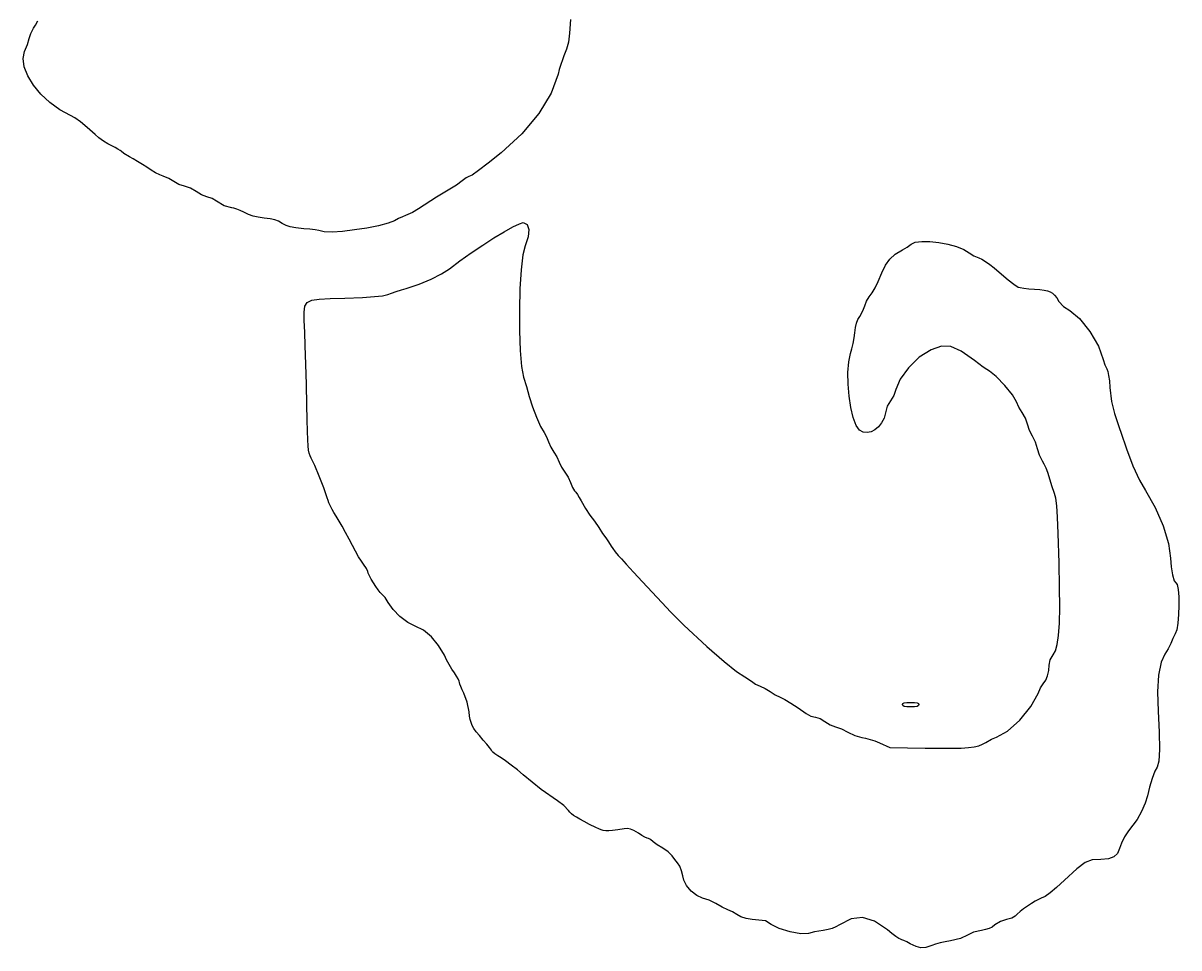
# Model space of a CAD drawing. Extents: x 2.6 to 36, y 0.8 to 49.1.
# Drawn here: x 21.24 to 29.91, y 0.81 to 7.75 of the extents above; entities that cross this region are included whole.
import ezdxf

# ---------------------------------------------------------------- set-up
doc = ezdxf.new("R2010")
doc.units = 0
doc.layers.get('0').update_dxf_attribs({"linetype": 'CONTINUOUS'})

msp = doc.modelspace()

# ---------------------------------------------------------------- linework, layer by layer
at = {"color": 0}
for p, q in [((21.3146, 7.71278), (21.3286, 7.73514)), ((21.3286, 7.73514), (21.3482, 7.76844)), ((25.3433, 7.77778), (25.3362, 7.67626)), ((21.2689, 7.59028), (21.2819, 7.63514)), ((21.2819, 7.63514), (21.2946, 7.67464)), ((21.2946, 7.67464), (21.3146, 7.71278)), ((25.3362, 7.67626), (25.3276, 7.60758)), ((21.2483, 7.53906), (21.2689, 7.59028)), ((25.3142, 7.55593), (25.2933, 7.50526)), ((25.3276, 7.60758), (25.3142, 7.55593)), ((21.2368, 7.48546), (21.2483, 7.53906)), ((21.2454, 7.42344), (21.2368, 7.48546)), ((25.2819, 7.47726), (25.27, 7.44222)), ((25.2933, 7.50526), (25.2819, 7.47726)), ((21.2721, 7.35633), (21.2454, 7.42344)), ((25.259, 7.40462), (25.2506, 7.36892)), ((25.27, 7.44222), (25.259, 7.40462)), ((21.3142, 7.28737), (21.2721, 7.35633)), ((21.3697, 7.21978), (21.3142, 7.28737)), ((25.2506, 7.36892), (25.1989, 7.22721)), ((21.4363, 7.1569), (21.3697, 7.21978)), ((25.1989, 7.22721), (25.105, 7.07417)), ((21.5113, 7.10189), (21.4363, 7.1569)), ((21.5926, 7.058), (21.5113, 7.10189)), ((21.6249, 7.03993), (21.5926, 7.058)), ((21.6661, 7.01014), (21.6249, 7.03993)), ((25.105, 7.07417), (24.9772, 6.921)), ((21.7167, 6.96853), (21.6661, 7.01014)), ((21.7767, 6.91493), (21.7167, 6.96853)), ((21.8057, 6.89051), (21.7767, 6.91493)), ((21.8389, 6.86638), (21.8057, 6.89051)), ((21.8722, 6.84532), (21.8389, 6.86638)), ((24.9772, 6.921), (24.8235, 6.77892)), ((21.9014, 6.83008), (21.8722, 6.84532)), ((21.9262, 6.81842), (21.9014, 6.83008)), ((21.9478, 6.80692), (21.9262, 6.81842)), ((21.9636, 6.79699), (21.9478, 6.80692)), ((21.9715, 6.78993), (21.9636, 6.79699)), ((21.9933, 6.77279), (21.9715, 6.78993)), ((22.0347, 6.74929), (21.9933, 6.77279)), ((24.8235, 6.77892), (24.7253, 6.70057)), ((22.0621, 6.73438), (22.0347, 6.74929)), ((22.0957, 6.71446), (22.0621, 6.73438)), ((22.1312, 6.69217), (22.0957, 6.71446)), ((22.1646, 6.67003), (22.1312, 6.69217)), ((24.7253, 6.70057), (24.6525, 6.64501)), ((22.1972, 6.64899), (22.1646, 6.67003)), ((22.2311, 6.62956), (22.1972, 6.64899)), ((22.2624, 6.61388), (22.2311, 6.62956)), ((22.2869, 6.60411), (22.2624, 6.61388)), ((22.3303, 6.58583), (22.2869, 6.60411)), ((24.5607, 6.59082), (24.531, 6.56814)), ((24.581, 6.60047), (24.5607, 6.59082)), ((24.6046, 6.61176), (24.581, 6.60047)), ((24.6525, 6.64501), (24.6046, 6.61176)), ((22.3671, 6.56244), (22.3303, 6.58583)), ((22.4037, 6.54107), (22.3671, 6.56244)), ((22.4468, 6.52746), (22.4037, 6.54107)), ((22.4919, 6.51275), (22.4468, 6.52746)), ((22.5338, 6.48844), (22.4919, 6.51275)), ((24.4389, 6.50689), (24.3369, 6.44678)), ((24.4889, 6.53706), (24.4389, 6.50689)), ((24.531, 6.56814), (24.4889, 6.53706)), ((22.5739, 6.46425), (22.5338, 6.48844)), ((22.6151, 6.44954), (22.5739, 6.46425)), ((22.6539, 6.43636), (22.6151, 6.44954)), ((22.6882, 6.41558), (22.6539, 6.43636)), ((24.3369, 6.44678), (24.2033, 6.35792)), ((22.746, 6.37989), (22.6882, 6.41558)), ((22.8035, 6.36664), (22.746, 6.37989)), ((22.8179, 6.36399), (22.8035, 6.36664)), ((22.8396, 6.35661), (22.8179, 6.36399)), ((22.8654, 6.34576), (22.8396, 6.35661)), ((22.8926, 6.33247), (22.8654, 6.34576)), ((22.9275, 6.31608), (22.8926, 6.33247)), ((24.1578, 6.33018), (24.1225, 6.31472)), ((24.2033, 6.35792), (24.1578, 6.33018)), ((22.9625, 6.30399), (22.9275, 6.31608)), ((23.0008, 6.29542), (22.9625, 6.30399)), ((23.0456, 6.28944), (23.0008, 6.29542)), ((23.0903, 6.28369), (23.0456, 6.28944)), ((23.125, 6.27593), (23.0903, 6.28369)), ((23.1537, 6.26492), (23.125, 6.27593)), ((23.1807, 6.2494), (23.1537, 6.26492)), ((23.209, 6.23296), (23.1807, 6.2494)), ((23.975, 6.25006), (23.9028, 6.23133)), ((24.0239, 6.26915), (23.975, 6.25006)), ((24.0535, 6.28483), (24.0239, 6.26915)), ((24.0819, 6.29861), (24.0535, 6.28483)), ((24.106, 6.30914), (24.0819, 6.29861)), ((24.1225, 6.31472), (24.106, 6.30914)), ((24.9104, 6.22299), (24.9596, 6.24696)), ((24.9596, 6.24696), (24.9883, 6.25553)), ((24.9883, 6.25553), (25.0185, 6.24169)), ((23.2399, 6.22222), (23.209, 6.23296)), ((23.2817, 6.21506), (23.2399, 6.22222)), ((23.3433, 6.20925), (23.2817, 6.21506)), ((23.3888, 6.20524), (23.3433, 6.20925)), ((23.4269, 6.20096), (23.3888, 6.20524)), ((23.4539, 6.19689), (23.4269, 6.20096)), ((23.4656, 6.19353), (23.4539, 6.19689)), ((23.4953, 6.18511), (23.4656, 6.19358)), ((23.4656, 6.19358), (23.4656, 6.19353)), ((23.554, 6.18414), (23.4953, 6.18511)), ((23.6326, 6.1894), (23.554, 6.18414)), ((23.7229, 6.19982), (23.6326, 6.1894)), ((23.8158, 6.21419), (23.7229, 6.19982)), ((23.9028, 6.23133), (23.8158, 6.21419)), ((24.7687, 6.13992), (24.8454, 6.18642)), ((24.8454, 6.18642), (24.9104, 6.22299)), ((25.0185, 6.24169), (25.0315, 6.20415)), ((25.0315, 6.20415), (25.0265, 6.14893)), ((24.5985, 6.0281), (24.685, 6.08621)), ((24.685, 6.08621), (24.7687, 6.13992)), ((25.0033, 6.08192), (24.9857, 6.01292)), ((25.0265, 6.14893), (25.0033, 6.08192)), ((27.8333, 6.04958), (27.8683, 6.07047)), ((27.8683, 6.07047), (27.8981, 6.09299)), ((27.8981, 6.09299), (27.929, 6.10736)), ((27.929, 6.10736), (27.9774, 6.11376)), ((27.9774, 6.11376), (28.0379, 6.11301)), ((28.0379, 6.11301), (28.1051, 6.10585)), ((28.1051, 6.10585), (28.1738, 6.0931)), ((28.1738, 6.0931), (28.2383, 6.07557)), ((28.2383, 6.07557), (28.2933, 6.05399)), ((24.5133, 5.96826), (24.5985, 6.0281)), ((24.9857, 6.01292), (24.9724, 5.90056)), ((27.7376, 5.98156), (27.779, 6.01764)), ((27.779, 6.01764), (27.8333, 6.04958)), ((28.2933, 6.05399), (28.3338, 6.02914)), ((28.3338, 6.02914), (28.3689, 6.00603)), ((28.3689, 6.00603), (28.4063, 5.99013)), ((28.4063, 5.99013), (28.4274, 5.98085)), ((24.3744, 5.87061), (24.4343, 5.9094)), ((24.4343, 5.9094), (24.5133, 5.96826)), ((24.9724, 5.90056), (24.9635, 5.75885)), ((27.6778, 5.87901), (27.7054, 5.9369)), ((27.7054, 5.9369), (27.7376, 5.98156)), ((28.4274, 5.98085), (28.4557, 5.96354)), ((28.4557, 5.96354), (28.4878, 5.94065)), ((28.4878, 5.94065), (28.5199, 5.91465)), ((28.5199, 5.91465), (28.5749, 5.86789)), ((24.2075, 5.79406), (24.2971, 5.83132)), ((24.2971, 5.83132), (24.3744, 5.87061)), ((27.6274, 5.76579), (27.6504, 5.81396)), ((27.6504, 5.81396), (27.6778, 5.87901)), ((28.5749, 5.86789), (28.626, 5.82633)), ((28.626, 5.82633), (28.6689, 5.79318)), ((23.9722, 5.71669), (24.0003, 5.72624)), ((24.0003, 5.72624), (24.036, 5.73785)), ((24.036, 5.73785), (24.0743, 5.75006)), ((24.0743, 5.75006), (24.1111, 5.76133)), ((24.1111, 5.76133), (24.2075, 5.79406)), ((24.9635, 5.75885), (24.9592, 5.60156)), ((27.5824, 5.69749), (27.6057, 5.72889)), ((27.6057, 5.72889), (27.6274, 5.76579)), ((28.6689, 5.79318), (28.7, 5.77154)), ((28.7, 5.77154), (28.7149, 5.76704)), ((28.7149, 5.76704), (28.7433, 5.76247)), ((28.7433, 5.76247), (28.781, 5.7584)), ((28.781, 5.7584), (28.8242, 5.75532)), ((28.8242, 5.75532), (28.8639, 5.75276)), ((28.8639, 5.75276), (28.8957, 5.74924)), ((28.8957, 5.74924), (28.9211, 5.74397)), ((28.9211, 5.74397), (28.9415, 5.73622)), ((28.9415, 5.73622), (28.9589, 5.72515)), ((28.9589, 5.72515), (28.9744, 5.71001)), ((23.3503, 5.62847), (23.3683, 5.65685)), ((23.3683, 5.65685), (23.4029, 5.67318)), ((23.4029, 5.67318), (23.4585, 5.68137)), ((23.4585, 5.68137), (23.5393, 5.68517)), ((23.5393, 5.68517), (23.6503, 5.68836)), ((23.6503, 5.68836), (23.7822, 5.69358)), ((23.7822, 5.69358), (23.8731, 5.69943)), ((23.8731, 5.69943), (23.9328, 5.70682)), ((23.9328, 5.70682), (23.9722, 5.71669)), ((27.5499, 5.63081), (27.5625, 5.66542)), ((27.5625, 5.66542), (27.5824, 5.69749)), ((28.9744, 5.71001), (28.99, 5.68989)), ((28.99, 5.68989), (29.0071, 5.66406)), ((29.0071, 5.66406), (29.041, 5.62642)), ((23.344, 5.58436), (23.3503, 5.62847)), ((23.3454, 5.52056), (23.344, 5.58436)), ((24.9592, 5.60156), (24.9596, 5.44265)), ((27.4992, 5.52718), (27.5132, 5.55154)), ((27.5132, 5.55154), (27.536, 5.59256)), ((27.536, 5.59256), (27.5499, 5.63081)), ((29.041, 5.62642), (29.0876, 5.59506)), ((29.0876, 5.59506), (29.1622, 5.53483)), ((23.3497, 5.43332), (23.3454, 5.52056)), ((27.4764, 5.42746), (27.4815, 5.46793)), ((27.4815, 5.46793), (27.4889, 5.50022)), ((27.4889, 5.50022), (27.4992, 5.52718)), ((29.1622, 5.53483), (29.2396, 5.43821)), ((23.3535, 5.33024), (23.3497, 5.43332)), ((24.9596, 5.44265), (24.965, 5.29596)), ((27.4636, 5.34858), (27.4714, 5.39019)), ((27.4714, 5.39019), (27.4764, 5.42746)), ((29.2396, 5.43821), (29.3039, 5.32824)), ((23.3575, 5.19319), (23.3535, 5.33024)), ((24.965, 5.29596), (24.9754, 5.17529)), ((27.4437, 5.27274), (27.454, 5.30772)), ((27.454, 5.30772), (27.4636, 5.34858)), ((28.0492, 5.30143), (27.9596, 5.24431)), ((28.1251, 5.32781), (28.0492, 5.30143)), ((28.195, 5.32525), (28.1251, 5.32781)), ((28.2728, 5.29031), (28.195, 5.32525)), ((28.3725, 5.2194), (28.2728, 5.29031)), ((29.3039, 5.32824), (29.3397, 5.22775)), ((27.4238, 5.13081), (27.4299, 5.20936)), ((27.4299, 5.20936), (27.4437, 5.27274)), ((27.9596, 5.24431), (27.8775, 5.1665)), ((28.4053, 5.1945), (28.3725, 5.2194)), ((29.3397, 5.22775), (29.3504, 5.18869)), ((23.3617, 5.04015), (23.3575, 5.19319)), ((24.9754, 5.17529), (24.9913, 5.09457)), ((27.4247, 5.04346), (27.4238, 5.13081)), ((27.8775, 5.1665), (27.8149, 5.08128)), ((28.4375, 5.17139), (28.4053, 5.1945)), ((28.4653, 5.15267), (28.4375, 5.17139)), ((28.4849, 5.1409), (28.4653, 5.15267)), ((28.5372, 5.09999), (28.4849, 5.1409)), ((29.3504, 5.18869), (29.365, 5.15696)), ((29.365, 5.15696), (29.3728, 5.13829)), ((29.3728, 5.13829), (29.3794, 5.10813)), ((23.3651, 4.88889), (23.3617, 5.04015)), ((24.9913, 5.09457), (25.0126, 5.02468)), ((27.4321, 4.95367), (27.4247, 5.04346)), ((27.8149, 5.08128), (27.7835, 5.0019)), ((28.6019, 5.03288), (28.5372, 5.09999)), ((28.6592, 4.96203), (28.6019, 5.03288)), ((29.3794, 5.10813), (29.3851, 5.06765)), ((29.3851, 5.06765), (29.3894, 5.01807)), ((25.0126, 5.02468), (25.0335, 4.95008)), ((25.0335, 4.95008), (25.0571, 4.87326)), ((27.445, 4.86789), (27.4321, 4.95367)), ((27.769, 4.95736), (27.7443, 4.91829)), ((27.7835, 5.0019), (27.769, 4.95736)), ((28.689, 4.90983), (28.6592, 4.96203)), ((29.3894, 5.01807), (29.4021, 4.91297)), ((23.3674, 4.77604), (23.3651, 4.88889)), ((25.0571, 4.87326), (25.0868, 4.79422)), ((27.4629, 4.79253), (27.445, 4.86789)), ((27.719, 4.87799), (27.7051, 4.82835)), ((27.7443, 4.91829), (27.719, 4.87799)), ((28.7061, 4.86974), (28.689, 4.90983)), ((28.7319, 4.82958), (28.7061, 4.86974)), ((29.4021, 4.91297), (29.4249, 4.82221)), ((23.3696, 4.68967), (23.3674, 4.77604)), ((25.0868, 4.79422), (25.1178, 4.72586)), ((27.4849, 4.73389), (27.4629, 4.79253)), ((27.6947, 4.78831), (27.6771, 4.75293)), ((27.7051, 4.82835), (27.6947, 4.78831)), ((28.7567, 4.78738), (28.7319, 4.82958)), ((28.7713, 4.74197), (28.7567, 4.78738)), ((29.4249, 4.82221), (29.4371, 4.78549)), ((29.4371, 4.78549), (29.4497, 4.74707)), ((23.3719, 4.62565), (23.3696, 4.68967)), ((25.1178, 4.72586), (25.1443, 4.68099)), ((27.5103, 4.6984), (27.4849, 4.73389)), ((27.5376, 4.68354), (27.5103, 4.6984)), ((27.5672, 4.67964), (27.5376, 4.68354)), ((27.5975, 4.68565), (27.5672, 4.67964)), ((27.6269, 4.70057), (27.5975, 4.68565)), ((27.654, 4.72336), (27.6269, 4.70057)), ((27.6771, 4.75293), (27.654, 4.72336)), ((28.785, 4.69624), (28.7713, 4.74197)), ((28.8075, 4.65294), (28.785, 4.69624)), ((29.4497, 4.74707), (29.4611, 4.71149)), ((29.4611, 4.71149), (29.47, 4.68332)), ((29.47, 4.68332), (29.5131, 4.55658)), ((23.3747, 4.57954), (23.3719, 4.62565)), ((25.1443, 4.68099), (25.1635, 4.64854)), ((25.1635, 4.64854), (25.1781, 4.61019)), ((25.1781, 4.61019), (25.1944, 4.57031)), ((28.8306, 4.60824), (28.8075, 4.65294)), ((28.846, 4.55892), (28.8306, 4.60824)), ((23.3785, 4.5471), (23.3747, 4.57954)), ((23.3835, 4.52408), (23.3785, 4.5471)), ((23.3901, 4.50608), (23.3835, 4.52408)), ((25.1944, 4.57031), (25.2178, 4.53401)), ((25.2178, 4.53401), (25.2411, 4.49794)), ((28.8613, 4.50982), (28.846, 4.55892)), ((28.8843, 4.46533), (28.8613, 4.50982)), ((29.5131, 4.55658), (29.5625, 4.43104)), ((23.3986, 4.48888), (23.3901, 4.50608)), ((23.425, 4.4324), (23.3986, 4.48888)), ((23.4583, 4.35215), (23.425, 4.4324)), ((25.2411, 4.49794), (25.2575, 4.4585)), ((25.2575, 4.4585), (25.2746, 4.41922)), ((28.8969, 4.44336), (28.8843, 4.46533)), ((28.9104, 4.41396), (28.8969, 4.44336)), ((29.5625, 4.43104), (29.6122, 4.322)), ((23.4918, 4.26525), (23.4583, 4.35215)), ((25.2746, 4.41922), (25.3001, 4.38336)), ((25.3001, 4.38336), (25.3258, 4.34636)), ((25.3258, 4.34636), (25.3436, 4.3041)), ((28.9229, 4.38097), (28.9104, 4.41396)), ((28.9331, 4.34819), (28.9229, 4.38097)), ((28.9531, 4.27989), (28.9331, 4.34819)), ((23.5185, 4.18892), (23.4918, 4.26525)), ((25.3436, 4.3041), (25.3572, 4.26742)), ((25.3572, 4.26742), (25.3732, 4.24365)), ((28.9728, 4.22222), (28.9531, 4.27989)), ((29.6122, 4.322), (29.6557, 4.24447)), ((23.5247, 4.17003), (23.5185, 4.18892)), ((23.5306, 4.15369), (23.5247, 4.17003)), ((25.3732, 4.24365), (25.3825, 4.23313)), ((25.3825, 4.23313), (25.395, 4.21528)), ((25.395, 4.21528), (25.409, 4.19249)), ((25.409, 4.19249), (25.4229, 4.16732)), ((25.4229, 4.16732), (25.4554, 4.11068)), ((28.9826, 4.18642), (28.9728, 4.22222)), ((28.9901, 4.13108), (28.9826, 4.18642)), ((29.6557, 4.24447), (29.7289, 4.11783)), ((23.5369, 4.13829), (23.5306, 4.15369)), ((23.5447, 4.12201), (23.5369, 4.13829)), ((23.5547, 4.10331), (23.5447, 4.12201)), ((23.5679, 4.08035), (23.5547, 4.10331)), ((23.585, 4.05143), (23.5679, 4.08035)), ((25.4554, 4.11068), (25.4886, 4.06108)), ((28.996, 4.04633), (28.9901, 4.13108)), ((29.7289, 4.11783), (29.7889, 3.98019)), ((23.6071, 4.01492), (23.585, 4.05143)), ((23.629, 3.97711), (23.6071, 4.01492)), ((25.4886, 4.06108), (25.5218, 4.01503)), ((25.5218, 4.01503), (25.5547, 3.96669)), ((29.0013, 3.92219), (28.996, 4.04633)), ((23.6551, 3.93024), (23.629, 3.97711)), ((23.6819, 3.88032), (23.6551, 3.93024)), ((25.5547, 3.96669), (25.5839, 3.92324)), ((25.5839, 3.92324), (25.6086, 3.88889)), ((29.0082, 3.70171), (29.0013, 3.92219)), ((29.7889, 3.98019), (29.8296, 3.84819)), ((23.7064, 3.83333), (23.6819, 3.88032)), ((23.7294, 3.7895), (23.7064, 3.83333)), ((25.6086, 3.88889), (25.629, 3.85949)), ((25.629, 3.85949), (25.6478, 3.82781)), ((25.6478, 3.82781), (25.6593, 3.80989)), ((29.8296, 3.84819), (29.8447, 3.73817)), ((23.7532, 3.7481), (23.7294, 3.7895)), ((23.7746, 3.71382), (23.7532, 3.7481)), ((25.6593, 3.80989), (25.6776, 3.78575)), ((25.6776, 3.78575), (25.7001, 3.75857)), ((25.7001, 3.75857), (25.7244, 3.73144)), ((25.7244, 3.73144), (25.7608, 3.69228)), ((29.8447, 3.73817), (29.8486, 3.67324)), ((23.791, 3.69129), (23.7746, 3.71382)), ((23.8131, 3.66043), (23.791, 3.69129)), ((23.8222, 3.63743), (23.8131, 3.66043)), ((25.7608, 3.69228), (25.8167, 3.63222)), ((29.0122, 3.51833), (29.0082, 3.70171)), ((29.8486, 3.67324), (29.8582, 3.61236)), ((23.8256, 3.62424), (23.8222, 3.63743)), ((23.8346, 3.60417), (23.8256, 3.62424)), ((23.8479, 3.57949), (23.8346, 3.60417)), ((23.8642, 3.55257), (23.8479, 3.57949)), ((25.8167, 3.63222), (25.884, 3.55946)), ((25.884, 3.55946), (25.9556, 3.48215)), ((29.8582, 3.61236), (29.871, 3.56814)), ((29.871, 3.56814), (29.884, 3.55294)), ((23.8818, 3.52567), (23.8642, 3.55257)), ((23.8993, 3.50108), (23.8818, 3.52567)), ((23.9154, 3.48113), (23.8993, 3.50108)), ((23.9285, 3.4681), (23.9154, 3.48113)), ((23.9522, 3.44168), (23.9285, 3.4681)), ((25.9556, 3.48215), (26.0276, 3.405)), ((29.0129, 3.36888), (29.0122, 3.51833)), ((29.884, 3.55294), (29.8946, 3.54113)), ((29.8946, 3.54113), (29.9018, 3.50364)), ((29.9018, 3.50364), (29.9058, 3.44814)), ((23.9753, 3.40494), (23.9522, 3.44168)), ((24.0118, 3.35151), (23.9753, 3.40494)), ((26.0276, 3.405), (26.0967, 3.33247)), ((29.9067, 3.38238), (29.9044, 3.31392)), ((29.9058, 3.44814), (29.9067, 3.38238)), ((24.0633, 3.29926), (24.0118, 3.35151)), ((24.1215, 3.25558), (24.0633, 3.29926)), ((26.0967, 3.33247), (26.1547, 3.27279)), ((29.0103, 3.24983), (29.0129, 3.36888)), ((29.9044, 3.31392), (29.8992, 3.25054)), ((24.1779, 3.22771), (24.1215, 3.25558)), ((24.2394, 3.19656), (24.1779, 3.22771)), ((26.1547, 3.27279), (26.1942, 3.23406)), ((26.1942, 3.23406), (26.3667, 3.07547)), ((29.0042, 3.15799), (29.0103, 3.24983)), ((29.8992, 3.25054), (29.891, 3.19976)), ((24.2997, 3.14643), (24.2394, 3.19656)), ((24.3539, 3.08219), (24.2997, 3.14643)), ((28.9943, 3.08985), (29.0042, 3.15799)), ((29.861, 3.13585), (29.8454, 3.09799)), ((29.88, 3.16932), (29.861, 3.13585)), ((29.891, 3.19976), (29.88, 3.16932)), ((24.3972, 3.00857), (24.3539, 3.08219)), ((26.3667, 3.07547), (26.4965, 2.96121)), ((28.9631, 3.01139), (28.9807, 3.0421)), ((28.9807, 3.0421), (28.9943, 3.08985)), ((29.8268, 3.05757), (29.801, 3.01779)), ((29.8454, 3.09799), (29.8268, 3.05757)), ((24.414, 2.9751), (24.3972, 3.00857)), ((24.4337, 2.93907), (24.414, 2.9751)), ((26.4965, 2.96121), (26.5893, 2.88661)), ((28.9333, 2.93517), (28.9404, 2.97478)), ((28.9404, 2.97478), (28.9631, 3.01139)), ((29.7728, 2.956), (29.7544, 2.85856)), ((29.801, 3.01779), (29.7728, 2.956)), ((24.4538, 2.90483), (24.4337, 2.93907)), ((24.4718, 2.87679), (24.4538, 2.90483)), ((24.4871, 2.8534), (24.4718, 2.87679)), ((26.5893, 2.88661), (26.6508, 2.84674)), ((28.9213, 2.8546), (28.9301, 2.89356)), ((28.9301, 2.89356), (28.9333, 2.93517)), ((24.4996, 2.83192), (24.4871, 2.8534)), ((24.5079, 2.81461), (24.4996, 2.83192)), ((24.5111, 2.80399), (24.5079, 2.81461)), ((24.5136, 2.79292), (24.5111, 2.80399)), ((24.5204, 2.77425), (24.5136, 2.79292)), ((26.6508, 2.84674), (26.6868, 2.82563)), ((26.6868, 2.82563), (26.71, 2.80692)), ((26.71, 2.80692), (26.7318, 2.79118)), ((26.7318, 2.79118), (26.7647, 2.77696)), ((26.7647, 2.77696), (26.8042, 2.75988)), ((28.8688, 2.76421), (28.8896, 2.79514)), ((28.8896, 2.79514), (28.9075, 2.82096)), ((28.9075, 2.82096), (28.9213, 2.8546)), ((29.7544, 2.85856), (29.7468, 2.73406)), ((24.5306, 2.75065), (24.5204, 2.77425)), ((24.5429, 2.72467), (24.5306, 2.75065)), ((24.5685, 2.65788), (24.5429, 2.72467)), ((26.8042, 2.75988), (26.8417, 2.73693)), ((26.8417, 2.73693), (26.8786, 2.71311)), ((26.8786, 2.71311), (26.9167, 2.69368)), ((26.9167, 2.69368), (26.9507, 2.67671)), ((28.7968, 2.62375), (28.8501, 2.72282)), ((28.8501, 2.72282), (28.8688, 2.76421)), ((29.7468, 2.73406), (29.7513, 2.59082)), ((24.5822, 2.58469), (24.5685, 2.65788)), ((26.9507, 2.67671), (26.9958, 2.64974)), ((26.9958, 2.64974), (27.0496, 2.61431)), ((27.0496, 2.61431), (27.11, 2.57178)), ((27.8333, 2.63889), (27.8362, 2.64692)), ((27.8362, 2.63092), (27.8333, 2.63889)), ((27.8362, 2.64692), (27.8463, 2.65201)), ((27.8463, 2.62576), (27.8362, 2.63092)), ((27.8463, 2.65201), (27.8651, 2.65479)), ((27.8651, 2.62304), (27.8463, 2.62576)), ((27.8651, 2.65479), (27.8944, 2.65554)), ((27.8944, 2.62224), (27.8651, 2.62304)), ((27.8944, 2.65554), (27.9238, 2.65479)), ((27.9238, 2.62304), (27.8944, 2.62224)), ((27.9238, 2.65479), (27.9425, 2.65201)), ((27.9425, 2.62576), (27.9238, 2.62304)), ((27.9425, 2.65201), (27.9526, 2.64692)), ((27.9526, 2.63092), (27.9425, 2.62576)), ((27.9526, 2.64692), (27.9556, 2.63889)), ((27.9556, 2.63889), (27.9526, 2.63092)), ((28.714, 2.52229), (28.7968, 2.62375)), ((24.5858, 2.55328), (24.5822, 2.58469)), ((24.5904, 2.52675), (24.5858, 2.55328)), ((24.5969, 2.50342), (24.5904, 2.52675)), ((27.11, 2.57178), (27.1464, 2.55251)), ((27.1464, 2.55251), (27.1807, 2.54443)), ((27.1807, 2.54443), (27.2149, 2.53581)), ((27.2149, 2.53581), (27.2511, 2.51167)), ((28.6214, 2.43929), (28.714, 2.52229)), ((29.7513, 2.59082), (29.7597, 2.43087)), ((24.6061, 2.48156), (24.5969, 2.50342)), ((24.619, 2.45936), (24.6061, 2.48156)), ((24.6364, 2.43506), (24.619, 2.45936)), ((24.6592, 2.40685), (24.6364, 2.43506)), ((27.2511, 2.51167), (27.2897, 2.48639)), ((27.2897, 2.48639), (27.3303, 2.47151)), ((27.3303, 2.47151), (27.3749, 2.45692)), ((27.3749, 2.45692), (27.4231, 2.43207)), ((27.4231, 2.43207), (27.4751, 2.40728)), ((28.5389, 2.39535), (28.6214, 2.43929)), ((29.7597, 2.43087), (29.7611, 2.30294)), ((24.6882, 2.37304), (24.6592, 2.40685)), ((24.7143, 2.3425), (24.6882, 2.37304)), ((24.7357, 2.31625), (24.7143, 2.3425)), ((27.4751, 2.40728), (27.5287, 2.39307)), ((27.5287, 2.39307), (27.5561, 2.38769)), ((27.5561, 2.38769), (27.5901, 2.37815)), ((27.5901, 2.37815), (27.6265, 2.36583)), ((27.6265, 2.36583), (27.6611, 2.352)), ((27.6611, 2.352), (27.7389, 2.31793)), ((28.4057, 2.33035), (28.4332, 2.34142)), ((28.4332, 2.34142), (28.4576, 2.35553)), ((28.4576, 2.35553), (28.5013, 2.38032)), ((28.5013, 2.38032), (28.5389, 2.39535)), ((24.7503, 2.29704), (24.7357, 2.31625)), ((24.7556, 2.28771), (24.7503, 2.29704)), ((24.7608, 2.28131), (24.7556, 2.28771)), ((24.7753, 2.26986), (24.7608, 2.28131)), ((24.7967, 2.2551), (24.7753, 2.26986)), ((24.8228, 2.23861), (24.7967, 2.2551)), ((27.7389, 2.31793), (28.0029, 2.31321)), ((28.0029, 2.31321), (28.1136, 2.31168)), ((28.1136, 2.31168), (28.2029, 2.31153)), ((28.2029, 2.31153), (28.2736, 2.31299)), ((28.2736, 2.31299), (28.329, 2.31646)), ((28.329, 2.31646), (28.3719, 2.32215)), ((28.3719, 2.32215), (28.4057, 2.33035)), ((29.7611, 2.30294), (29.7556, 2.21392)), ((24.8565, 2.2161), (24.8228, 2.23861)), ((24.8987, 2.18485), (24.8565, 2.2161)), ((24.9442, 2.14903), (24.8987, 2.18485)), ((29.7431, 2.17057), (29.7267, 2.13975)), ((29.7556, 2.21392), (29.7431, 2.17057)), ((24.9872, 2.11279), (24.9442, 2.14903)), ((25.1221, 2.00168), (24.9872, 2.11279)), ((29.7067, 2.08539), (29.6868, 2.01992)), ((29.7267, 2.13975), (29.7067, 2.08539)), ((25.2458, 1.91667), (25.1221, 2.00168)), ((29.6868, 2.01992), (29.6717, 1.95557)), ((25.2918, 1.88194), (25.2458, 1.91667)), ((29.6717, 1.95557), (29.6547, 1.89974)), ((25.3274, 1.84517), (25.2918, 1.88194)), ((25.3379, 1.83208), (25.3274, 1.84517)), ((25.3507, 1.81956), (25.3379, 1.83208)), ((29.6269, 1.8361), (29.594, 1.77664)), ((29.6547, 1.89974), (29.6269, 1.8361)), ((25.3667, 1.80681), (25.3507, 1.81956)), ((25.3869, 1.79324), (25.3667, 1.80681)), ((25.4126, 1.7781), (25.3869, 1.79324)), ((25.4449, 1.76069), (25.4126, 1.7781)), ((25.4847, 1.7404), (25.4449, 1.76069)), ((25.5333, 1.71642), (25.4847, 1.7404)), ((29.594, 1.77664), (29.5619, 1.73335)), ((25.5546, 1.70628), (25.5333, 1.71642)), ((25.5724, 1.69889), (25.5546, 1.70628)), ((25.589, 1.69422), (25.5724, 1.69889)), ((25.6074, 1.69211), (25.589, 1.69422)), ((25.6299, 1.69249), (25.6074, 1.69211)), ((25.6588, 1.69521), (25.6299, 1.69249)), ((25.6968, 1.70025), (25.6588, 1.69521)), ((25.7465, 1.70736), (25.6968, 1.70025)), ((25.7697, 1.70876), (25.7465, 1.70736)), ((25.7921, 1.70454), (25.7697, 1.70876)), ((25.8181, 1.69325), (25.7921, 1.70454)), ((25.8524, 1.67333), (25.8181, 1.69325)), ((25.8785, 1.65782), (25.8524, 1.67333)), ((25.9015, 1.64512), (25.8785, 1.65782)), ((29.5286, 1.69282), (29.4985, 1.64626)), ((29.5619, 1.73335), (29.5286, 1.69282)), ((25.9193, 1.63656), (25.9015, 1.64512)), ((25.929, 1.63336), (25.9193, 1.63656)), ((25.9437, 1.62646), (25.929, 1.63336)), ((25.9622, 1.60992), (25.9437, 1.62646)), ((25.9921, 1.58578), (25.9622, 1.60992)), ((26.0344, 1.5606), (25.9921, 1.58578)), ((26.0763, 1.53321), (26.0344, 1.5606)), ((29.475, 1.59956), (29.4614, 1.55849)), ((29.4985, 1.64626), (29.475, 1.59956)), ((26.1054, 1.50347), (26.0763, 1.53321)), ((26.1254, 1.47569), (26.1054, 1.50347)), ((26.1456, 1.45275), (26.1254, 1.47569)), ((29.3201, 1.47775), (29.2567, 1.47385)), ((29.3783, 1.48221), (29.3201, 1.47775)), ((29.4199, 1.49631), (29.3783, 1.48221)), ((29.4468, 1.52132), (29.4199, 1.49631)), ((29.4614, 1.55849), (29.4468, 1.52132)), ((26.1629, 1.42676), (26.1456, 1.45275)), ((26.1762, 1.3916), (26.1629, 1.42676)), ((26.1856, 1.35406), (26.1762, 1.3916)), ((29.141, 1.40761), (29.0485, 1.32221)), ((29.2036, 1.45426), (29.141, 1.40761)), ((29.2567, 1.47385), (29.2036, 1.45426)), ((26.1935, 1.32221), (26.1856, 1.35406)), ((26.2133, 1.28109), (26.1935, 1.32221)), ((29.0485, 1.32221), (28.9881, 1.26638)), ((26.2485, 1.24002), (26.2133, 1.28109)), ((26.2914, 1.20638), (26.2485, 1.24002)), ((28.9403, 1.22624), (28.9031, 1.19992)), ((28.9881, 1.26638), (28.9403, 1.22624)), ((26.3343, 1.18745), (26.2914, 1.20638)), ((26.3836, 1.17063), (26.3343, 1.18745)), ((26.4333, 1.14545), (26.3836, 1.17063)), ((26.48, 1.11914), (26.4333, 1.14545)), ((28.8003, 1.14605), (28.7708, 1.12647)), ((28.8286, 1.16336), (28.8003, 1.14605)), ((28.8539, 1.17698), (28.8286, 1.16336)), ((28.874, 1.18566), (28.8539, 1.17698)), ((28.9031, 1.19992), (28.874, 1.18566)), ((26.5222, 1.0995), (26.48, 1.11914)), ((26.5581, 1.08284), (26.5222, 1.0995)), ((26.5899, 1.06375), (26.5581, 1.08284)), ((26.621, 1.04671), (26.5899, 1.06375)), ((26.6606, 1.0338), (26.621, 1.04671)), ((27.5343, 1.0415), (27.4474, 1.0325)), ((27.624, 1.01383), (27.5343, 1.0415)), ((28.6788, 1.05122), (28.6542, 1.03716)), ((28.694, 1.06695), (28.6788, 1.05122)), ((28.7158, 1.08561), (28.694, 1.06695)), ((28.7421, 1.1059), (28.7158, 1.08561)), ((28.7708, 1.12647), (28.7421, 1.1059)), ((26.7065, 1.02555), (26.6606, 1.0338)), ((26.7568, 1.02246), (26.7065, 1.02555)), ((26.8057, 1.01552), (26.7568, 1.02246)), ((26.8485, 0.99018), (26.8057, 1.01552)), ((26.9088, 0.95839), (26.8485, 0.99018)), ((26.9908, 0.93283), (26.9088, 0.95839)), ((27.3069, 0.9586), (27.2758, 0.95036)), ((27.3339, 0.97043), (27.3069, 0.9586)), ((27.3603, 0.98709), (27.3339, 0.97043)), ((27.4474, 1.0325), (27.3603, 0.98709)), ((27.7199, 0.94906), (27.624, 1.01383)), ((28.4831, 0.95866), (28.4571, 0.95068)), ((28.5053, 0.97016), (28.4831, 0.95866)), ((28.5264, 0.98622), (28.5053, 0.97016)), ((28.5674, 1.01275), (28.5264, 0.98622)), ((28.6144, 1.02686), (28.5674, 1.01275)), ((28.6542, 1.03716), (28.6144, 1.02686)), ((27.0717, 0.91911), (26.9908, 0.93283)), ((27.1281, 0.92274), (27.0717, 0.91911)), ((27.1738, 0.93452), (27.1281, 0.92274)), ((27.2371, 0.9445), (27.1738, 0.93452)), ((27.2758, 0.95036), (27.2371, 0.9445)), ((27.754, 0.92144), (27.7199, 0.94906)), ((27.7839, 0.89876), (27.754, 0.92144)), ((27.8061, 0.88341), (27.7839, 0.89876)), ((27.8178, 0.87777), (27.8061, 0.88341)), ((27.8274, 0.87522), (27.8178, 0.87777)), ((27.8442, 0.86816), (27.8274, 0.87522)), ((27.8658, 0.8578), (27.8442, 0.86816)), ((28.1926, 0.86708), (28.1546, 0.86003)), ((28.2679, 0.88466), (28.1926, 0.86708)), ((28.3204, 0.90923), (28.2679, 0.88466)), ((28.3672, 0.93207), (28.3204, 0.90923)), ((28.4249, 0.94526), (28.3672, 0.93207)), ((28.4571, 0.95068), (28.4249, 0.94526)), ((27.8901, 0.84505), (27.8658, 0.8578)), ((27.9356, 0.82275), (27.8901, 0.84505)), ((27.9717, 0.81359), (27.9356, 0.82275)), ((28.0074, 0.817), (27.9717, 0.81359)), ((28.0524, 0.83209), (28.0074, 0.817)), ((28.0799, 0.84136), (28.0524, 0.83209)), ((28.1156, 0.85102), (28.0799, 0.84136)), ((28.1546, 0.86003), (28.1156, 0.85102))]:
    msp.add_line(p, q, dxfattribs=at)

doc.saveas('drawing.dxf')
